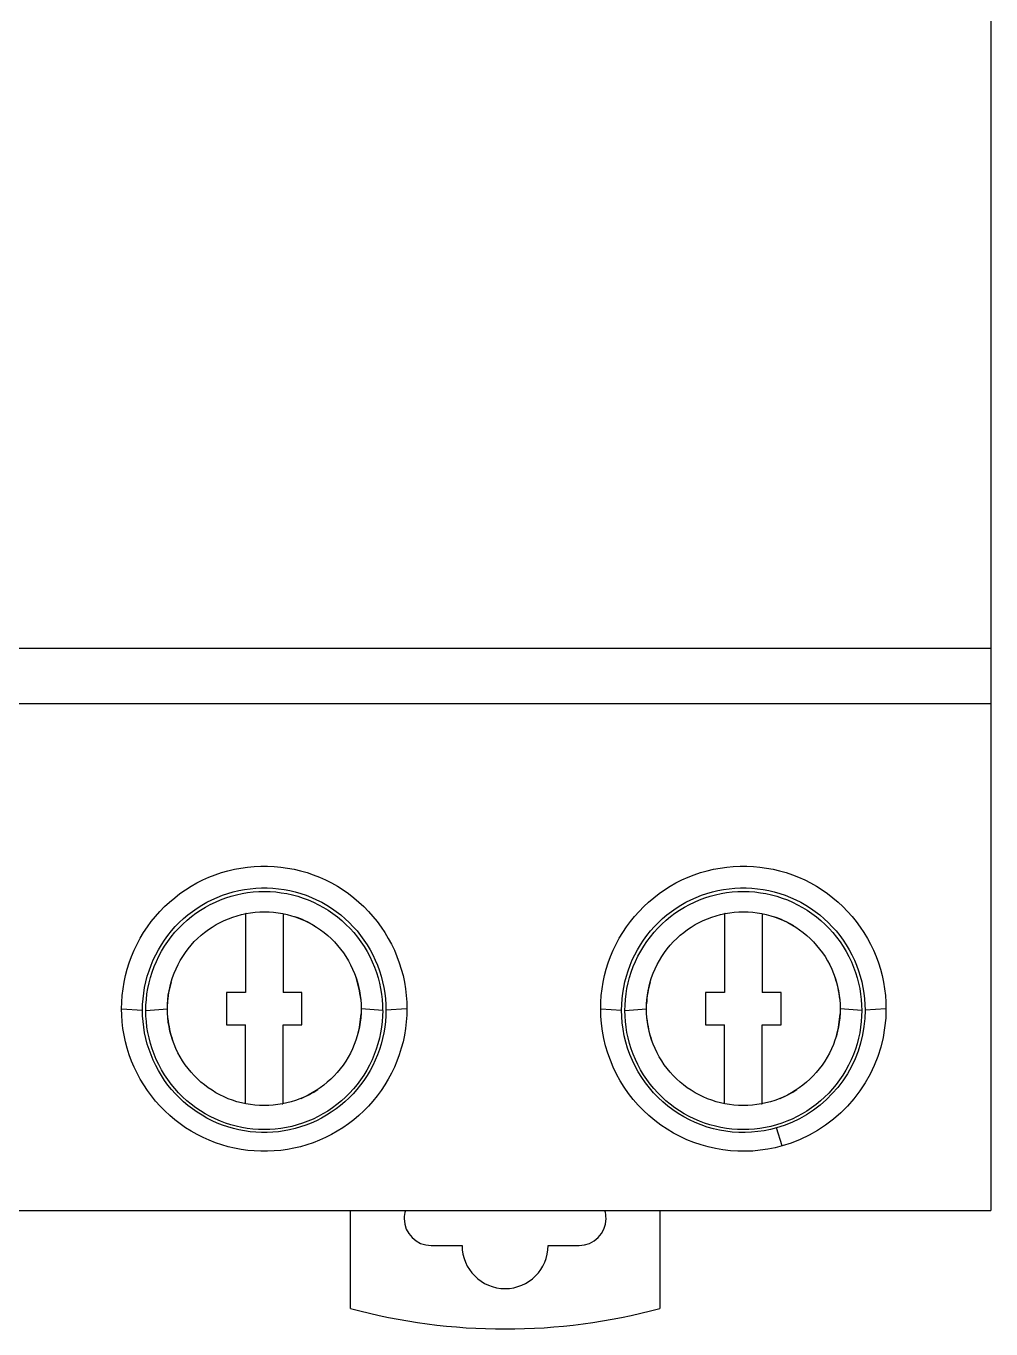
# Model space of a CAD drawing. Header units: millimetres. Extents: x 3609 to 5941, y 2453 to 3731.
# Drawn here: x 5328.85 to 5363.19, y 3342.35 to 3388.72 of the extents above; entities that cross this region are included whole.
import ezdxf

# ---------------------------------------------------------------- set-up
doc = ezdxf.new("R2010")
doc.units = ezdxf.units.MM

msp = doc.modelspace()

# ---------------------------------------------------------------- linework, layer by layer
for p, q in [((5363.187, 3388.893), (5363.187, 3366.579)), ((5294.519, 3366.579), (5363.187, 3366.579)), ((5363.187, 3366.579), (5363.187, 3364.605)), ((5294.519, 3364.605), (5363.187, 3364.605)), ((5363.187, 3364.605), (5363.187, 3346.562)), ((5335.362, 3358.425), (5335.584, 3358.512)), ((5335.584, 3358.512), (5335.809, 3358.588)), ((5335.809, 3358.588), (5336.037, 3358.654)), ((5336.037, 3358.654), (5336.268, 3358.709)), ((5336.268, 3358.709), (5336.501, 3358.753)), ((5336.501, 3358.753), (5336.737, 3358.786)), ((5336.737, 3358.786), (5336.973, 3358.809)), ((5336.973, 3358.809), (5337.21, 3358.82)), ((5337.21, 3358.82), (5337.448, 3358.82)), ((5337.448, 3358.82), (5337.685, 3358.809)), ((5337.685, 3358.809), (5337.922, 3358.786)), ((5337.922, 3358.786), (5338.157, 3358.753)), ((5338.157, 3358.753), (5338.39, 3358.709)), ((5338.39, 3358.709), (5338.621, 3358.654)), ((5338.621, 3358.654), (5338.85, 3358.588)), ((5338.85, 3358.588), (5339.074, 3358.511)), ((5339.074, 3358.511), (5339.296, 3358.424)), ((5352.41, 3358.425), (5352.631, 3358.512)), ((5352.631, 3358.512), (5352.856, 3358.588)), ((5352.856, 3358.588), (5353.084, 3358.654)), ((5353.084, 3358.654), (5353.315, 3358.709)), ((5353.315, 3358.709), (5353.549, 3358.753)), ((5353.549, 3358.753), (5353.784, 3358.786)), ((5353.784, 3358.786), (5354.02, 3358.809)), ((5354.02, 3358.809), (5354.258, 3358.82)), ((5354.258, 3358.82), (5354.495, 3358.82)), ((5354.495, 3358.82), (5354.732, 3358.809)), ((5354.732, 3358.809), (5354.969, 3358.786)), ((5354.969, 3358.786), (5355.204, 3358.753)), ((5355.204, 3358.753), (5355.437, 3358.709)), ((5355.437, 3358.709), (5355.668, 3358.654)), ((5355.668, 3358.654), (5355.897, 3358.588)), ((5355.897, 3358.588), (5356.122, 3358.511)), ((5356.122, 3358.511), (5356.343, 3358.424)), ((5334.525, 3357.976), (5334.726, 3358.103)), ((5334.726, 3358.103), (5334.933, 3358.22)), ((5334.933, 3358.22), (5335.145, 3358.328)), ((5335.145, 3358.328), (5335.362, 3358.425)), ((5339.296, 3358.424), (5339.513, 3358.327)), ((5339.513, 3358.327), (5339.725, 3358.22)), ((5339.725, 3358.22), (5339.932, 3358.103)), ((5339.932, 3358.103), (5340.133, 3357.976)), ((5351.572, 3357.976), (5351.774, 3358.103)), ((5351.774, 3358.103), (5351.98, 3358.22)), ((5351.98, 3358.22), (5352.193, 3358.328)), ((5352.193, 3358.328), (5352.41, 3358.425)), ((5356.343, 3358.424), (5356.56, 3358.327)), ((5356.56, 3358.327), (5356.772, 3358.22)), ((5356.772, 3358.22), (5356.979, 3358.103)), ((5356.979, 3358.103), (5357.18, 3357.976)), ((5333.96, 3357.542), (5334.141, 3357.695)), ((5334.141, 3357.695), (5334.33, 3357.84)), ((5334.33, 3357.84), (5334.525, 3357.976)), ((5335.285, 3357.532), (5335.466, 3357.624)), ((5335.466, 3357.624), (5335.651, 3357.707)), ((5335.589, 3357.541), (5335.772, 3357.62)), ((5335.651, 3357.707), (5335.84, 3357.782)), ((5335.772, 3357.62), (5335.959, 3357.689)), ((5335.84, 3357.782), (5336.032, 3357.847)), ((5335.959, 3357.689), (5336.149, 3357.75)), ((5336.032, 3357.847), (5336.226, 3357.904)), ((5336.149, 3357.75), (5336.343, 3357.802)), ((5336.226, 3357.904), (5336.424, 3357.951)), ((5336.343, 3357.802), (5336.538, 3357.844)), ((5336.424, 3357.951), (5336.623, 3357.989)), ((5336.538, 3357.844), (5336.736, 3357.877)), ((5336.623, 3357.989), (5336.823, 3358.017)), ((5336.736, 3357.877), (5336.935, 3357.901)), ((5336.823, 3358.017), (5337.025, 3358.036)), ((5336.935, 3357.901), (5337.135, 3357.915)), ((5337.025, 3358.036), (5337.228, 3358.046)), ((5337.135, 3357.915), (5337.336, 3357.919)), ((5337.228, 3358.046), (5337.43, 3358.046)), ((5337.336, 3357.919), (5337.536, 3357.914)), ((5337.43, 3358.046), (5337.633, 3358.036)), ((5337.536, 3357.914), (5337.736, 3357.9)), ((5337.633, 3358.036), (5337.835, 3358.017)), ((5337.736, 3357.9), (5337.935, 3357.875)), ((5337.835, 3358.017), (5338.035, 3357.989)), ((5337.935, 3357.875), (5338.132, 3357.842)), ((5338.035, 3357.989), (5338.234, 3357.951)), ((5338.132, 3357.842), (5338.328, 3357.799)), ((5338.234, 3357.951), (5338.432, 3357.904)), ((5338.328, 3357.799), (5338.52, 3357.746)), ((5338.432, 3357.904), (5338.626, 3357.847)), ((5338.52, 3357.746), (5338.71, 3357.685)), ((5338.626, 3357.847), (5338.818, 3357.782)), ((5338.71, 3357.685), (5338.897, 3357.615)), ((5338.818, 3357.782), (5339.007, 3357.707)), ((5338.897, 3357.615), (5339.08, 3357.536)), ((5339.007, 3357.707), (5339.192, 3357.624)), ((5339.192, 3357.624), (5339.373, 3357.532)), ((5340.133, 3357.976), (5340.328, 3357.84)), ((5340.328, 3357.84), (5340.517, 3357.695)), ((5340.517, 3357.695), (5340.698, 3357.541)), ((5351.007, 3357.542), (5351.188, 3357.695)), ((5351.188, 3357.695), (5351.377, 3357.84)), ((5351.377, 3357.84), (5351.572, 3357.976)), ((5352.332, 3357.532), (5352.513, 3357.624)), ((5352.513, 3357.624), (5352.698, 3357.707)), ((5352.636, 3357.541), (5352.819, 3357.62)), ((5352.698, 3357.707), (5352.887, 3357.782)), ((5352.819, 3357.62), (5353.006, 3357.689)), ((5352.887, 3357.782), (5353.079, 3357.847)), ((5353.006, 3357.689), (5353.197, 3357.75)), ((5353.079, 3357.847), (5353.274, 3357.904)), ((5353.197, 3357.75), (5353.39, 3357.802)), ((5353.274, 3357.904), (5353.471, 3357.951)), ((5353.39, 3357.802), (5353.585, 3357.844)), ((5353.471, 3357.951), (5353.67, 3357.989)), ((5353.585, 3357.844), (5353.783, 3357.877)), ((5353.67, 3357.989), (5353.871, 3358.017)), ((5353.783, 3357.877), (5353.982, 3357.901)), ((5353.871, 3358.017), (5354.072, 3358.036)), ((5353.982, 3357.901), (5354.182, 3357.915)), ((5354.072, 3358.036), (5354.275, 3358.046)), ((5354.182, 3357.915), (5354.383, 3357.919)), ((5354.275, 3358.046), (5354.478, 3358.046)), ((5354.383, 3357.919), (5354.584, 3357.914)), ((5354.478, 3358.046), (5354.68, 3358.036)), ((5354.584, 3357.914), (5354.784, 3357.9)), ((5354.68, 3358.036), (5354.882, 3358.017)), ((5354.784, 3357.9), (5354.982, 3357.875)), ((5354.882, 3358.017), (5355.082, 3357.989)), ((5354.982, 3357.875), (5355.18, 3357.842)), ((5355.082, 3357.989), (5355.282, 3357.951)), ((5355.18, 3357.842), (5355.375, 3357.799)), ((5355.282, 3357.951), (5355.479, 3357.904)), ((5355.375, 3357.799), (5355.568, 3357.746)), ((5355.479, 3357.904), (5355.674, 3357.847)), ((5355.568, 3357.746), (5355.757, 3357.685)), ((5355.674, 3357.847), (5355.865, 3357.782)), ((5355.757, 3357.685), (5355.944, 3357.615)), ((5355.865, 3357.782), (5356.054, 3357.707)), ((5355.944, 3357.615), (5356.127, 3357.536)), ((5356.054, 3357.707), (5356.239, 3357.624)), ((5356.239, 3357.624), (5356.42, 3357.532)), ((5357.18, 3357.976), (5357.375, 3357.84)), ((5357.375, 3357.84), (5357.564, 3357.695)), ((5357.564, 3357.695), (5357.746, 3357.541)), ((5333.46, 3357.031), (5333.619, 3357.209)), ((5333.619, 3357.209), (5333.785, 3357.379)), ((5333.785, 3357.379), (5333.96, 3357.542)), ((5334.609, 3357.082), (5334.77, 3357.207)), ((5334.736, 3357.022), (5334.897, 3357.142)), ((5334.77, 3357.207), (5334.936, 3357.323)), ((5334.897, 3357.142), (5335.063, 3357.255)), ((5334.936, 3357.323), (5335.108, 3357.432)), ((5335.063, 3357.255), (5335.234, 3357.358)), ((5335.108, 3357.432), (5335.285, 3357.532)), ((5335.234, 3357.358), (5335.409, 3357.454)), ((5335.409, 3357.454), (5335.589, 3357.541)), ((5336.522, 3357.097), (5336.682, 3357.132)), ((5336.658, 3357.127), (5336.658, 3354.32)), ((5336.682, 3357.132), (5336.844, 3357.159)), ((5336.844, 3357.159), (5337.007, 3357.178)), ((5337.007, 3357.178), (5337.17, 3357.189)), ((5337.17, 3357.189), (5337.335, 3357.193)), ((5337.335, 3357.193), (5337.499, 3357.189)), ((5337.499, 3357.189), (5337.662, 3357.177)), ((5337.662, 3357.177), (5337.825, 3357.157)), ((5337.825, 3357.157), (5337.986, 3357.13)), ((5337.986, 3357.13), (5338.146, 3357.095)), ((5337.999, 3357.127), (5337.999, 3354.32)), ((5339.08, 3357.536), (5339.259, 3357.448)), ((5339.259, 3357.448), (5339.435, 3357.352)), ((5339.373, 3357.532), (5339.55, 3357.431)), ((5339.435, 3357.352), (5339.605, 3357.248)), ((5339.55, 3357.431), (5339.721, 3357.323)), ((5339.605, 3357.248), (5339.771, 3357.135)), ((5339.721, 3357.323), (5339.888, 3357.206)), ((5339.771, 3357.135), (5339.932, 3357.013)), ((5339.888, 3357.206), (5340.049, 3357.082)), ((5340.698, 3357.541), (5340.873, 3357.379)), ((5340.873, 3357.379), (5341.039, 3357.209)), ((5341.039, 3357.209), (5341.198, 3357.031)), ((5350.507, 3357.031), (5350.666, 3357.209)), ((5350.666, 3357.209), (5350.832, 3357.379)), ((5350.832, 3357.379), (5351.007, 3357.542)), ((5351.656, 3357.082), (5351.817, 3357.207)), ((5351.783, 3357.022), (5351.944, 3357.142)), ((5351.817, 3357.207), (5351.984, 3357.323)), ((5351.944, 3357.142), (5352.11, 3357.255)), ((5351.984, 3357.323), (5352.155, 3357.432)), ((5352.11, 3357.255), (5352.281, 3357.358)), ((5352.155, 3357.432), (5352.332, 3357.532)), ((5352.281, 3357.358), (5352.456, 3357.454)), ((5352.456, 3357.454), (5352.636, 3357.541)), ((5353.569, 3357.097), (5353.729, 3357.132)), ((5353.706, 3357.127), (5353.706, 3354.32)), ((5353.729, 3357.132), (5353.891, 3357.159)), ((5353.891, 3357.159), (5354.054, 3357.178)), ((5354.054, 3357.178), (5354.218, 3357.189)), ((5354.218, 3357.189), (5354.382, 3357.193)), ((5354.382, 3357.193), (5354.546, 3357.189)), ((5354.546, 3357.189), (5354.71, 3357.177)), ((5354.71, 3357.177), (5354.872, 3357.157)), ((5354.872, 3357.157), (5355.034, 3357.13)), ((5355.034, 3357.13), (5355.193, 3357.095)), ((5355.046, 3357.127), (5355.046, 3354.32)), ((5356.127, 3357.536), (5356.307, 3357.448)), ((5356.307, 3357.448), (5356.482, 3357.352)), ((5356.42, 3357.532), (5356.597, 3357.431)), ((5356.482, 3357.352), (5356.653, 3357.248)), ((5356.597, 3357.431), (5356.769, 3357.323)), ((5356.653, 3357.248), (5356.819, 3357.135)), ((5356.769, 3357.323), (5356.935, 3357.206)), ((5356.819, 3357.135), (5356.98, 3357.013)), ((5356.935, 3357.206), (5357.096, 3357.082)), ((5357.746, 3357.541), (5357.92, 3357.379)), ((5357.92, 3357.379), (5358.086, 3357.209)), ((5358.086, 3357.209), (5358.245, 3357.031)), ((5333.169, 3356.654), (5333.31, 3356.846)), ((5333.31, 3356.846), (5333.46, 3357.031)), ((5334.028, 3356.513), (5334.163, 3356.666)), ((5334.163, 3356.666), (5334.305, 3356.812)), ((5334.288, 3356.615), (5334.431, 3356.758)), ((5334.305, 3356.812), (5334.454, 3356.951)), ((5334.431, 3356.758), (5334.581, 3356.894)), ((5334.454, 3356.951), (5334.609, 3357.082)), ((5334.581, 3356.894), (5334.736, 3357.022)), ((5335.475, 3356.652), (5335.615, 3356.737)), ((5335.615, 3356.737), (5335.758, 3356.814)), ((5335.758, 3356.814), (5335.905, 3356.885)), ((5335.905, 3356.885), (5336.055, 3356.949)), ((5336.055, 3356.949), (5336.208, 3357.006)), ((5336.208, 3357.006), (5336.364, 3357.055)), ((5336.364, 3357.055), (5336.522, 3357.097)), ((5338.146, 3357.095), (5338.304, 3357.052)), ((5338.304, 3357.052), (5338.459, 3357.002)), ((5338.459, 3357.002), (5338.612, 3356.945)), ((5338.612, 3356.945), (5338.762, 3356.881)), ((5338.762, 3356.881), (5338.908, 3356.81)), ((5338.908, 3356.81), (5339.052, 3356.732)), ((5339.052, 3356.732), (5339.191, 3356.646)), ((5339.932, 3357.013), (5340.088, 3356.884)), ((5340.049, 3357.082), (5340.204, 3356.95)), ((5340.088, 3356.884), (5340.237, 3356.748)), ((5340.204, 3356.95), (5340.353, 3356.811)), ((5340.237, 3356.748), (5340.381, 3356.603)), ((5340.353, 3356.811), (5340.495, 3356.665)), ((5340.495, 3356.665), (5340.63, 3356.513)), ((5341.198, 3357.031), (5341.348, 3356.846)), ((5341.348, 3356.846), (5341.489, 3356.653)), ((5350.216, 3356.654), (5350.357, 3356.846)), ((5350.357, 3356.846), (5350.507, 3357.031)), ((5351.075, 3356.513), (5351.21, 3356.666)), ((5351.21, 3356.666), (5351.352, 3356.812)), ((5351.335, 3356.615), (5351.478, 3356.758)), ((5351.352, 3356.812), (5351.501, 3356.951)), ((5351.478, 3356.758), (5351.628, 3356.894)), ((5351.501, 3356.951), (5351.656, 3357.082)), ((5351.628, 3356.894), (5351.783, 3357.022)), ((5352.522, 3356.652), (5352.662, 3356.737)), ((5352.662, 3356.737), (5352.805, 3356.814)), ((5352.805, 3356.814), (5352.952, 3356.885)), ((5352.952, 3356.885), (5353.102, 3356.949)), ((5353.102, 3356.949), (5353.255, 3357.006)), ((5353.255, 3357.006), (5353.411, 3357.055)), ((5353.411, 3357.055), (5353.569, 3357.097)), ((5355.193, 3357.095), (5355.351, 3357.052)), ((5355.351, 3357.052), (5355.506, 3357.002)), ((5355.506, 3357.002), (5355.659, 3356.945)), ((5355.659, 3356.945), (5355.809, 3356.881)), ((5355.809, 3356.881), (5355.956, 3356.81)), ((5355.956, 3356.81), (5356.099, 3356.732)), ((5356.099, 3356.732), (5356.239, 3356.646)), ((5356.98, 3357.013), (5357.135, 3356.884)), ((5357.096, 3357.082), (5357.251, 3356.95)), ((5357.135, 3356.884), (5357.285, 3356.748)), ((5357.251, 3356.95), (5357.4, 3356.811)), ((5357.285, 3356.748), (5357.428, 3356.603)), ((5357.4, 3356.811), (5357.542, 3356.665)), ((5357.542, 3356.665), (5357.677, 3356.513)), ((5358.245, 3357.031), (5358.395, 3356.846)), ((5358.395, 3356.846), (5358.536, 3356.653)), ((5332.802, 3356.041), (5332.914, 3356.251)), ((5332.914, 3356.251), (5333.037, 3356.455)), ((5333.037, 3356.455), (5333.169, 3356.654)), ((5333.779, 3356.19), (5333.9, 3356.355)), ((5333.898, 3356.142), (5334.021, 3356.306)), ((5333.9, 3356.355), (5334.028, 3356.513)), ((5334.021, 3356.306), (5334.151, 3356.464)), ((5334.151, 3356.464), (5334.288, 3356.615)), ((5334.84, 3356.132), (5334.958, 3356.248)), ((5334.958, 3356.248), (5335.08, 3356.359)), ((5335.08, 3356.359), (5335.207, 3356.463)), ((5335.207, 3356.463), (5335.339, 3356.561)), ((5335.339, 3356.561), (5335.475, 3356.652)), ((5339.191, 3356.646), (5339.327, 3356.555)), ((5339.327, 3356.555), (5339.459, 3356.456)), ((5339.459, 3356.456), (5339.586, 3356.351)), ((5339.586, 3356.351), (5339.709, 3356.24)), ((5339.709, 3356.24), (5339.826, 3356.123)), ((5340.381, 3356.603), (5340.517, 3356.452)), ((5340.517, 3356.452), (5340.647, 3356.293)), ((5340.63, 3356.513), (5340.758, 3356.354)), ((5340.647, 3356.293), (5340.769, 3356.129)), ((5340.758, 3356.354), (5340.878, 3356.19)), ((5341.489, 3356.653), (5341.621, 3356.455)), ((5341.621, 3356.455), (5341.743, 3356.25)), ((5341.743, 3356.25), (5341.856, 3356.04)), ((5349.849, 3356.041), (5349.962, 3356.251)), ((5349.962, 3356.251), (5350.084, 3356.455)), ((5350.084, 3356.455), (5350.216, 3356.654)), ((5350.827, 3356.19), (5350.947, 3356.355)), ((5350.946, 3356.142), (5351.068, 3356.306)), ((5350.947, 3356.355), (5351.075, 3356.513)), ((5351.068, 3356.306), (5351.198, 3356.464)), ((5351.198, 3356.464), (5351.335, 3356.615)), ((5351.888, 3356.132), (5352.005, 3356.248)), ((5352.005, 3356.248), (5352.127, 3356.359)), ((5352.127, 3356.359), (5352.255, 3356.463)), ((5352.255, 3356.463), (5352.386, 3356.561)), ((5352.386, 3356.561), (5352.522, 3356.652)), ((5356.239, 3356.646), (5356.374, 3356.555)), ((5356.374, 3356.555), (5356.506, 3356.456)), ((5356.506, 3356.456), (5356.633, 3356.351)), ((5356.633, 3356.351), (5356.756, 3356.24)), ((5356.756, 3356.24), (5356.873, 3356.123)), ((5357.428, 3356.603), (5357.565, 3356.452)), ((5357.565, 3356.452), (5357.694, 3356.293)), ((5357.677, 3356.513), (5357.805, 3356.354)), ((5357.694, 3356.293), (5357.816, 3356.129)), ((5357.805, 3356.354), (5357.926, 3356.19)), ((5358.536, 3356.653), (5358.668, 3356.455)), ((5358.668, 3356.455), (5358.791, 3356.25)), ((5358.791, 3356.25), (5358.903, 3356.04)), ((5332.606, 3355.606), (5332.699, 3355.826)), ((5332.699, 3355.826), (5332.802, 3356.041)), ((5333.466, 3355.664), (5333.562, 3355.845)), ((5333.562, 3355.845), (5333.667, 3356.02)), ((5333.58, 3355.616), (5333.678, 3355.797)), ((5333.667, 3356.02), (5333.779, 3356.19)), ((5333.678, 3355.797), (5333.784, 3355.972)), ((5333.784, 3355.972), (5333.898, 3356.142)), ((5334.428, 3355.609), (5334.522, 3355.748)), ((5334.522, 3355.748), (5334.622, 3355.881)), ((5334.622, 3355.881), (5334.729, 3356.009)), ((5334.729, 3356.009), (5334.84, 3356.132)), ((5339.826, 3356.123), (5339.938, 3355.999)), ((5339.938, 3355.999), (5340.044, 3355.87)), ((5340.044, 3355.87), (5340.143, 3355.736)), ((5340.143, 3355.736), (5340.237, 3355.598)), ((5340.769, 3356.129), (5340.883, 3355.958)), ((5340.878, 3356.19), (5340.991, 3356.019)), ((5340.883, 3355.958), (5340.988, 3355.782)), ((5340.988, 3355.782), (5341.085, 3355.601)), ((5340.991, 3356.019), (5341.096, 3355.844)), ((5341.096, 3355.844), (5341.192, 3355.664)), ((5341.856, 3356.04), (5341.959, 3355.825)), ((5341.959, 3355.825), (5342.052, 3355.605)), ((5349.653, 3355.606), (5349.746, 3355.826)), ((5349.746, 3355.826), (5349.849, 3356.041)), ((5350.513, 3355.664), (5350.609, 3355.845)), ((5350.609, 3355.845), (5350.714, 3356.02)), ((5350.627, 3355.616), (5350.725, 3355.797)), ((5350.714, 3356.02), (5350.827, 3356.19)), ((5350.725, 3355.797), (5350.831, 3355.972)), ((5350.831, 3355.972), (5350.946, 3356.142)), ((5351.476, 3355.609), (5351.569, 3355.748)), ((5351.569, 3355.748), (5351.67, 3355.881)), ((5351.67, 3355.881), (5351.776, 3356.009)), ((5351.776, 3356.009), (5351.888, 3356.132)), ((5356.873, 3356.123), (5356.985, 3355.999)), ((5356.985, 3355.999), (5357.091, 3355.87)), ((5357.091, 3355.87), (5357.191, 3355.736)), ((5357.191, 3355.736), (5357.284, 3355.598)), ((5357.816, 3356.129), (5357.93, 3355.958)), ((5357.926, 3356.19), (5358.038, 3356.019)), ((5357.93, 3355.958), (5358.035, 3355.782)), ((5358.035, 3355.782), (5358.132, 3355.601)), ((5358.038, 3356.019), (5358.143, 3355.844)), ((5358.143, 3355.844), (5358.239, 3355.664)), ((5358.903, 3356.04), (5359.006, 3355.825)), ((5359.006, 3355.825), (5359.099, 3355.605)), ((5332.452, 3355.154), (5332.524, 3355.381)), ((5332.524, 3355.381), (5332.606, 3355.606)), ((5333.229, 3355.099), (5333.299, 3355.291)), ((5333.299, 3355.291), (5333.378, 3355.48)), ((5333.378, 3355.48), (5333.466, 3355.664)), ((5333.412, 3355.243), (5333.491, 3355.431)), ((5333.491, 3355.431), (5333.58, 3355.616)), ((5334.189, 3355.169), (5334.262, 3355.32)), ((5334.262, 3355.32), (5334.341, 3355.467)), ((5334.341, 3355.467), (5334.428, 3355.609)), ((5340.237, 3355.598), (5340.323, 3355.454)), ((5340.323, 3355.454), (5340.402, 3355.307)), ((5340.402, 3355.307), (5340.474, 3355.157)), ((5341.085, 3355.601), (5341.173, 3355.416)), ((5341.173, 3355.416), (5341.251, 3355.228)), ((5341.192, 3355.664), (5341.28, 3355.479)), ((5341.28, 3355.479), (5341.359, 3355.291)), ((5341.359, 3355.291), (5341.429, 3355.099)), ((5342.052, 3355.605), (5342.134, 3355.381)), ((5342.134, 3355.381), (5342.205, 3355.153)), ((5349.499, 3355.154), (5349.571, 3355.381)), ((5349.571, 3355.381), (5349.653, 3355.606)), ((5350.276, 3355.099), (5350.346, 3355.291)), ((5350.346, 3355.291), (5350.425, 3355.48)), ((5350.425, 3355.48), (5350.513, 3355.664)), ((5350.459, 3355.243), (5350.538, 3355.431)), ((5350.538, 3355.431), (5350.627, 3355.616)), ((5351.236, 3355.169), (5351.309, 3355.32)), ((5351.309, 3355.32), (5351.389, 3355.467)), ((5351.389, 3355.467), (5351.476, 3355.609)), ((5357.284, 3355.598), (5357.37, 3355.454)), ((5357.37, 3355.454), (5357.449, 3355.307)), ((5357.449, 3355.307), (5357.521, 3355.157)), ((5358.132, 3355.601), (5358.22, 3355.416)), ((5358.22, 3355.416), (5358.299, 3355.228)), ((5358.239, 3355.664), (5358.327, 3355.479)), ((5358.327, 3355.479), (5358.406, 3355.291)), ((5358.406, 3355.291), (5358.476, 3355.099)), ((5359.099, 3355.605), (5359.181, 3355.381)), ((5359.181, 3355.381), (5359.253, 3355.153)), ((5332.342, 3354.689), (5332.391, 3354.923)), ((5332.391, 3354.923), (5332.452, 3355.154)), ((5333.115, 3354.706), (5333.167, 3354.904)), ((5333.167, 3354.904), (5333.229, 3355.099)), ((5333.229, 3354.663), (5333.281, 3354.858)), ((5333.281, 3354.858), (5333.341, 3355.051)), ((5333.341, 3355.051), (5333.412, 3355.243)), ((5334.017, 3354.703), (5334.066, 3354.86)), ((5334.066, 3354.86), (5334.124, 3355.016)), ((5334.124, 3355.016), (5334.189, 3355.169)), ((5340.474, 3355.157), (5340.538, 3355.004)), ((5340.538, 3355.004), (5340.595, 3354.85)), ((5340.595, 3354.85), (5340.644, 3354.694)), ((5341.251, 3355.228), (5341.321, 3355.038)), ((5341.321, 3355.038), (5341.38, 3354.847)), ((5341.38, 3354.847), (5341.43, 3354.654)), ((5341.429, 3355.099), (5341.49, 3354.903)), ((5341.49, 3354.903), (5341.542, 3354.705)), ((5342.205, 3355.153), (5342.266, 3354.922)), ((5342.266, 3354.922), (5342.316, 3354.689)), ((5349.389, 3354.689), (5349.439, 3354.923)), ((5349.439, 3354.923), (5349.499, 3355.154)), ((5350.163, 3354.706), (5350.215, 3354.904)), ((5350.215, 3354.904), (5350.276, 3355.099)), ((5350.277, 3354.663), (5350.328, 3354.858)), ((5350.328, 3354.858), (5350.389, 3355.051)), ((5350.389, 3355.051), (5350.459, 3355.243)), ((5351.064, 3354.703), (5351.114, 3354.86)), ((5351.114, 3354.86), (5351.171, 3355.016)), ((5351.171, 3355.016), (5351.236, 3355.169)), ((5357.521, 3355.157), (5357.585, 3355.004)), ((5357.585, 3355.004), (5357.642, 3354.85)), ((5357.642, 3354.85), (5357.691, 3354.694)), ((5358.299, 3355.228), (5358.368, 3355.038)), ((5358.368, 3355.038), (5358.427, 3354.847)), ((5358.427, 3354.847), (5358.477, 3354.654)), ((5358.476, 3355.099), (5358.537, 3354.903)), ((5358.537, 3354.903), (5358.589, 3354.705)), ((5359.253, 3355.153), (5359.313, 3354.922)), ((5359.313, 3354.922), (5359.363, 3354.689)), ((5332.275, 3354.218), (5332.303, 3354.454)), ((5332.303, 3354.454), (5332.342, 3354.689)), ((5333.04, 3354.304), (5333.073, 3354.506)), ((5333.073, 3354.506), (5333.115, 3354.706)), ((5333.156, 3354.27), (5333.188, 3354.466)), ((5333.188, 3354.466), (5333.229, 3354.663)), ((5333.914, 3354.225), (5333.941, 3354.384)), ((5333.941, 3354.384), (5333.975, 3354.544)), ((5333.975, 3354.544), (5334.017, 3354.703)), ((5340.644, 3354.694), (5340.685, 3354.537)), ((5340.685, 3354.537), (5340.718, 3354.379)), ((5340.718, 3354.379), (5340.744, 3354.221)), ((5341.43, 3354.654), (5341.471, 3354.46)), ((5341.471, 3354.46), (5341.502, 3354.265)), ((5341.542, 3354.705), (5341.585, 3354.505)), ((5341.585, 3354.505), (5341.618, 3354.304)), ((5342.316, 3354.689), (5342.355, 3354.454)), ((5342.355, 3354.454), (5342.383, 3354.218)), ((5349.322, 3354.218), (5349.35, 3354.454)), ((5349.35, 3354.454), (5349.389, 3354.689)), ((5350.087, 3354.304), (5350.12, 3354.506)), ((5350.12, 3354.506), (5350.163, 3354.706)), ((5350.203, 3354.27), (5350.235, 3354.466)), ((5350.235, 3354.466), (5350.277, 3354.663)), ((5350.962, 3354.225), (5350.988, 3354.384)), ((5350.988, 3354.384), (5351.022, 3354.544)), ((5351.022, 3354.544), (5351.064, 3354.703)), ((5357.691, 3354.694), (5357.732, 3354.537)), ((5357.732, 3354.537), (5357.765, 3354.379)), ((5357.765, 3354.379), (5357.791, 3354.221)), ((5358.477, 3354.654), (5358.518, 3354.46)), ((5358.518, 3354.46), (5358.55, 3354.265)), ((5358.589, 3354.705), (5358.632, 3354.505)), ((5358.632, 3354.505), (5358.665, 3354.304)), ((5359.363, 3354.689), (5359.402, 3354.454)), ((5359.402, 3354.454), (5359.43, 3354.218)), ((5332.253, 3353.745), (5332.258, 3353.981)), ((5332.258, 3353.981), (5332.275, 3354.218)), ((5332.997, 3353.696), (5333.002, 3353.899)), ((5333.002, 3353.899), (5333.016, 3354.102)), ((5333.016, 3354.102), (5333.04, 3354.304)), ((5333.115, 3353.68), (5333.119, 3353.876)), ((5333.119, 3353.876), (5333.133, 3354.073)), ((5333.133, 3354.073), (5333.156, 3354.27)), ((5333.881, 3353.745), (5333.885, 3353.905)), ((5333.885, 3353.905), (5333.896, 3354.064)), ((5333.896, 3354.064), (5333.914, 3354.225)), ((5335.988, 3354.32), (5335.988, 3353.171)), ((5336.658, 3354.32), (5335.988, 3354.32)), ((5338.67, 3354.32), (5337.999, 3354.32)), ((5338.67, 3353.171), (5338.67, 3354.32)), ((5340.744, 3354.221), (5340.762, 3354.062)), ((5340.762, 3354.062), (5340.773, 3353.904)), ((5340.773, 3353.904), (5340.776, 3353.745)), ((5341.502, 3354.265), (5341.525, 3354.07)), ((5341.525, 3354.07), (5341.538, 3353.875)), ((5341.538, 3353.875), (5341.542, 3353.68)), ((5341.618, 3354.304), (5341.642, 3354.101)), ((5341.642, 3354.101), (5341.656, 3353.899)), ((5341.656, 3353.899), (5341.66, 3353.696)), ((5342.383, 3354.218), (5342.399, 3353.981)), ((5342.399, 3353.981), (5342.405, 3353.745)), ((5349.3, 3353.745), (5349.305, 3353.981)), ((5349.305, 3353.981), (5349.322, 3354.218)), ((5350.044, 3353.696), (5350.049, 3353.899)), ((5350.049, 3353.899), (5350.063, 3354.102)), ((5350.063, 3354.102), (5350.087, 3354.304)), ((5350.162, 3353.68), (5350.167, 3353.876)), ((5350.167, 3353.876), (5350.18, 3354.073)), ((5350.18, 3354.073), (5350.203, 3354.27)), ((5350.928, 3353.745), (5350.932, 3353.905)), ((5350.932, 3353.905), (5350.943, 3354.064)), ((5350.943, 3354.064), (5350.962, 3354.225)), ((5353.035, 3354.32), (5353.035, 3353.171)), ((5353.706, 3354.32), (5353.035, 3354.32)), ((5355.717, 3354.32), (5355.046, 3354.32)), ((5355.717, 3353.171), (5355.717, 3354.32)), ((5357.791, 3354.221), (5357.809, 3354.062)), ((5357.809, 3354.062), (5357.82, 3353.904)), ((5357.82, 3353.904), (5357.824, 3353.745)), ((5358.55, 3354.265), (5358.572, 3354.07)), ((5358.572, 3354.07), (5358.585, 3353.875)), ((5358.585, 3353.875), (5358.59, 3353.68)), ((5358.665, 3354.304), (5358.689, 3354.101)), ((5358.689, 3354.101), (5358.703, 3353.899)), ((5358.703, 3353.899), (5358.708, 3353.696)), ((5359.43, 3354.218), (5359.446, 3353.981)), ((5359.446, 3353.981), (5359.452, 3353.745)), ((5332.258, 3353.51), (5332.253, 3353.745)), ((5332.253, 3353.745), (5332.997, 3353.696)), ((5332.275, 3353.274), (5332.258, 3353.51)), ((5333.001, 3353.494), (5332.997, 3353.696)), ((5333.016, 3353.291), (5333.001, 3353.494)), ((5333.115, 3353.68), (5333.881, 3353.745)), ((5333.119, 3353.485), (5333.115, 3353.68)), ((5333.133, 3353.289), (5333.119, 3353.485)), ((5333.885, 3353.586), (5333.881, 3353.745)), ((5333.896, 3353.427), (5333.885, 3353.586)), ((5333.914, 3353.268), (5333.896, 3353.427)), ((5340.762, 3353.425), (5340.743, 3353.264)), ((5340.773, 3353.585), (5340.762, 3353.425)), ((5340.776, 3353.745), (5340.773, 3353.585)), ((5341.543, 3353.68), (5340.776, 3353.745)), ((5341.538, 3353.484), (5341.524, 3353.287)), ((5341.543, 3353.68), (5341.538, 3353.484)), ((5341.656, 3353.494), (5341.642, 3353.291)), ((5341.66, 3353.696), (5341.656, 3353.494)), ((5342.405, 3353.745), (5341.66, 3353.696)), ((5342.399, 3353.51), (5342.383, 3353.274)), ((5342.405, 3353.745), (5342.399, 3353.51)), ((5349.307, 3353.48), (5349.3, 3353.745)), ((5349.3, 3353.745), (5350.044, 3353.696)), ((5349.328, 3353.214), (5349.307, 3353.48)), ((5350.05, 3353.468), (5350.044, 3353.696)), ((5350.068, 3353.24), (5350.05, 3353.468)), ((5350.162, 3353.68), (5350.928, 3353.745)), ((5350.167, 3353.485), (5350.162, 3353.68)), ((5350.18, 3353.289), (5350.167, 3353.485)), ((5350.932, 3353.586), (5350.928, 3353.745)), ((5350.943, 3353.427), (5350.932, 3353.586)), ((5350.961, 3353.268), (5350.943, 3353.427)), ((5357.809, 3353.425), (5357.79, 3353.264)), ((5357.82, 3353.585), (5357.809, 3353.425)), ((5357.824, 3353.745), (5357.82, 3353.585)), ((5358.59, 3353.68), (5357.824, 3353.745)), ((5358.585, 3353.484), (5358.572, 3353.287)), ((5358.59, 3353.68), (5358.585, 3353.484)), ((5358.708, 3353.696), (5358.698, 3353.402)), ((5359.452, 3353.745), (5358.708, 3353.696)), ((5359.452, 3353.745), (5359.441, 3353.403)), ((5332.302, 3353.037), (5332.275, 3353.274)), ((5332.341, 3352.802), (5332.302, 3353.037)), ((5333.039, 3353.088), (5333.016, 3353.291)), ((5333.073, 3352.887), (5333.039, 3353.088)), ((5333.155, 3353.094), (5333.133, 3353.289)), ((5333.187, 3352.898), (5333.155, 3353.094)), ((5333.94, 3353.109), (5333.914, 3353.268)), ((5333.974, 3352.951), (5333.94, 3353.109)), ((5334.015, 3352.793), (5333.974, 3352.951)), ((5335.988, 3353.171), (5336.658, 3353.171)), ((5336.658, 3350.363), (5336.658, 3353.171)), ((5337.999, 3350.363), (5337.999, 3353.171)), ((5337.999, 3353.171), (5338.67, 3353.171)), ((5340.716, 3353.104), (5340.682, 3352.944)), ((5340.743, 3353.264), (5340.716, 3353.104)), ((5341.502, 3353.089), (5341.469, 3352.892)), ((5341.524, 3353.287), (5341.502, 3353.089)), ((5341.618, 3353.089), (5341.585, 3352.887)), ((5341.642, 3353.291), (5341.618, 3353.089)), ((5342.355, 3353.038), (5342.316, 3352.802)), ((5342.383, 3353.274), (5342.355, 3353.038)), ((5349.363, 3352.948), (5349.328, 3353.214)), ((5349.412, 3352.683), (5349.363, 3352.948)), ((5350.098, 3353.012), (5350.068, 3353.24)), ((5350.14, 3352.785), (5350.098, 3353.012)), ((5350.203, 3353.094), (5350.18, 3353.289)), ((5350.234, 3352.898), (5350.203, 3353.094)), ((5350.987, 3353.109), (5350.961, 3353.268)), ((5351.021, 3352.951), (5350.987, 3353.109)), ((5351.062, 3352.793), (5351.021, 3352.951)), ((5353.035, 3353.171), (5353.706, 3353.171)), ((5353.706, 3350.363), (5353.706, 3353.171)), ((5355.046, 3350.363), (5355.046, 3353.171)), ((5355.046, 3353.171), (5355.717, 3353.171)), ((5357.764, 3353.104), (5357.729, 3352.944)), ((5357.79, 3353.264), (5357.764, 3353.104)), ((5358.549, 3353.089), (5358.516, 3352.892)), ((5358.572, 3353.287), (5358.549, 3353.089)), ((5358.668, 3353.108), (5358.618, 3352.815)), ((5358.698, 3353.402), (5358.668, 3353.108)), ((5359.405, 3353.06), (5359.347, 3352.719)), ((5359.441, 3353.403), (5359.405, 3353.06)), ((5332.391, 3352.568), (5332.341, 3352.802)), ((5332.452, 3352.337), (5332.391, 3352.568)), ((5333.115, 3352.686), (5333.073, 3352.887)), ((5333.167, 3352.487), (5333.115, 3352.686)), ((5333.229, 3352.291), (5333.167, 3352.487)), ((5333.228, 3352.704), (5333.187, 3352.898)), ((5333.278, 3352.51), (5333.228, 3352.704)), ((5333.338, 3352.318), (5333.278, 3352.51)), ((5334.064, 3352.637), (5334.015, 3352.793)), ((5334.121, 3352.482), (5334.064, 3352.637)), ((5340.59, 3352.627), (5340.532, 3352.471)), ((5340.64, 3352.785), (5340.59, 3352.627)), ((5340.682, 3352.944), (5340.64, 3352.785)), ((5341.376, 3352.5), (5341.315, 3352.306)), ((5341.427, 3352.695), (5341.376, 3352.5)), ((5341.469, 3352.892), (5341.427, 3352.695)), ((5341.49, 3352.487), (5341.429, 3352.291)), ((5341.542, 3352.686), (5341.49, 3352.487)), ((5341.585, 3352.887), (5341.542, 3352.686)), ((5342.266, 3352.569), (5342.205, 3352.337)), ((5342.316, 3352.802), (5342.266, 3352.569)), ((5349.476, 3352.421), (5349.412, 3352.683)), ((5350.194, 3352.56), (5350.14, 3352.785)), ((5350.26, 3352.338), (5350.194, 3352.56)), ((5350.275, 3352.704), (5350.234, 3352.898)), ((5350.326, 3352.51), (5350.275, 3352.704)), ((5350.386, 3352.318), (5350.326, 3352.51)), ((5351.111, 3352.637), (5351.062, 3352.793)), ((5351.168, 3352.482), (5351.111, 3352.637)), ((5357.637, 3352.627), (5357.579, 3352.471)), ((5357.687, 3352.785), (5357.637, 3352.627)), ((5357.729, 3352.944), (5357.687, 3352.785)), ((5358.423, 3352.5), (5358.362, 3352.306)), ((5358.475, 3352.695), (5358.423, 3352.5)), ((5358.548, 3352.525), (5358.459, 3352.24)), ((5358.516, 3352.892), (5358.475, 3352.695)), ((5358.618, 3352.815), (5358.548, 3352.525)), ((5359.347, 3352.719), (5359.265, 3352.381)), ((5332.524, 3352.109), (5332.452, 3352.337)), ((5332.606, 3351.884), (5332.524, 3352.109)), ((5333.299, 3352.098), (5333.229, 3352.291)), ((5333.378, 3351.909), (5333.299, 3352.098)), ((5333.408, 3352.128), (5333.338, 3352.318)), ((5333.487, 3351.939), (5333.408, 3352.128)), ((5334.185, 3352.329), (5334.121, 3352.482)), ((5334.258, 3352.179), (5334.185, 3352.329)), ((5334.337, 3352.031), (5334.258, 3352.179)), ((5334.424, 3351.888), (5334.337, 3352.031)), ((5340.314, 3352.02), (5340.226, 3351.877)), ((5340.394, 3352.167), (5340.314, 3352.02)), ((5340.467, 3352.317), (5340.394, 3352.167)), ((5340.532, 3352.471), (5340.467, 3352.317)), ((5341.244, 3352.114), (5341.164, 3351.925)), ((5341.315, 3352.306), (5341.244, 3352.114)), ((5341.359, 3352.098), (5341.279, 3351.909)), ((5341.429, 3352.291), (5341.359, 3352.098)), ((5342.134, 3352.109), (5342.051, 3351.884)), ((5342.205, 3352.337), (5342.134, 3352.109)), ((5349.553, 3352.163), (5349.476, 3352.421)), ((5349.644, 3351.909), (5349.553, 3352.163)), ((5350.338, 3352.12), (5350.26, 3352.338)), ((5350.427, 3351.906), (5350.338, 3352.12)), ((5350.455, 3352.128), (5350.386, 3352.318)), ((5350.534, 3351.939), (5350.455, 3352.128)), ((5351.233, 3352.329), (5351.168, 3352.482)), ((5351.305, 3352.179), (5351.233, 3352.329)), ((5351.384, 3352.031), (5351.305, 3352.179)), ((5351.471, 3351.888), (5351.384, 3352.031)), ((5357.361, 3352.02), (5357.274, 3351.877)), ((5357.441, 3352.167), (5357.361, 3352.02)), ((5357.514, 3352.317), (5357.441, 3352.167)), ((5357.579, 3352.471), (5357.514, 3352.317)), ((5358.291, 3352.114), (5358.211, 3351.925)), ((5358.362, 3352.306), (5358.291, 3352.114)), ((5358.459, 3352.24), (5358.35, 3351.963)), ((5359.16, 3352.05), (5359.033, 3351.726)), ((5359.265, 3352.381), (5359.16, 3352.05)), ((5332.699, 3351.663), (5332.606, 3351.884)), ((5332.803, 3351.447), (5332.699, 3351.663)), ((5333.467, 3351.723), (5333.378, 3351.909)), ((5333.564, 3351.543), (5333.467, 3351.723)), ((5333.575, 3351.754), (5333.487, 3351.939)), ((5333.672, 3351.573), (5333.575, 3351.754)), ((5333.778, 3351.397), (5333.672, 3351.573)), ((5334.517, 3351.749), (5334.424, 3351.888)), ((5334.617, 3351.615), (5334.517, 3351.749)), ((5334.724, 3351.487), (5334.617, 3351.615)), ((5340.032, 3351.605), (5339.926, 3351.477)), ((5340.132, 3351.739), (5340.032, 3351.605)), ((5340.226, 3351.877), (5340.132, 3351.739)), ((5340.977, 3351.559), (5340.87, 3351.384)), ((5341.075, 3351.74), (5340.977, 3351.559)), ((5341.164, 3351.925), (5341.075, 3351.74)), ((5341.191, 3351.724), (5341.094, 3351.543)), ((5341.279, 3351.909), (5341.191, 3351.724)), ((5341.958, 3351.664), (5341.855, 3351.448)), ((5342.051, 3351.884), (5341.958, 3351.664)), ((5349.748, 3351.66), (5349.644, 3351.909)), ((5349.865, 3351.417), (5349.748, 3351.66)), ((5350.527, 3351.698), (5350.427, 3351.906)), ((5350.638, 3351.495), (5350.527, 3351.698)), ((5350.622, 3351.754), (5350.534, 3351.939)), ((5350.72, 3351.573), (5350.622, 3351.754)), ((5350.826, 3351.397), (5350.72, 3351.573)), ((5351.565, 3351.749), (5351.471, 3351.888)), ((5351.665, 3351.615), (5351.565, 3351.749)), ((5351.771, 3351.487), (5351.665, 3351.615)), ((5357.079, 3351.605), (5356.973, 3351.477)), ((5357.18, 3351.739), (5357.079, 3351.605)), ((5357.274, 3351.877), (5357.18, 3351.739)), ((5358.024, 3351.559), (5357.918, 3351.384)), ((5358.122, 3351.74), (5358.024, 3351.559)), ((5358.223, 3351.693), (5358.077, 3351.433)), ((5358.211, 3351.925), (5358.122, 3351.74)), ((5358.35, 3351.963), (5358.223, 3351.693)), ((5359.033, 3351.726), (5358.884, 3351.412)), ((5332.916, 3351.237), (5332.803, 3351.447)), ((5333.039, 3351.032), (5332.916, 3351.237)), ((5333.669, 3351.366), (5333.564, 3351.543)), ((5333.782, 3351.195), (5333.669, 3351.366)), ((5333.893, 3351.227), (5333.778, 3351.397)), ((5333.903, 3351.03), (5333.782, 3351.195)), ((5334.015, 3351.062), (5333.893, 3351.227)), ((5334.836, 3351.364), (5334.724, 3351.487)), ((5334.953, 3351.246), (5334.836, 3351.364)), ((5335.076, 3351.135), (5334.953, 3351.246)), ((5335.203, 3351.031), (5335.076, 3351.135)), ((5339.573, 3351.128), (5339.446, 3351.024)), ((5339.696, 3351.238), (5339.573, 3351.128)), ((5339.813, 3351.355), (5339.696, 3351.238)), ((5339.926, 3351.477), (5339.813, 3351.355)), ((5340.755, 3351.214), (5340.633, 3351.05)), ((5340.87, 3351.384), (5340.755, 3351.214)), ((5340.876, 3351.196), (5340.755, 3351.031)), ((5340.989, 3351.367), (5340.876, 3351.196)), ((5341.094, 3351.543), (5340.989, 3351.367)), ((5341.742, 3351.237), (5341.619, 3351.032)), ((5341.855, 3351.448), (5341.742, 3351.237)), ((5349.995, 3351.181), (5349.865, 3351.417)), ((5350.138, 3350.952), (5349.995, 3351.181)), ((5350.76, 3351.298), (5350.638, 3351.495)), ((5350.891, 3351.108), (5350.76, 3351.298)), ((5350.94, 3351.227), (5350.826, 3351.397)), ((5351.033, 3350.926), (5350.891, 3351.108)), ((5351.062, 3351.062), (5350.94, 3351.227)), ((5351.883, 3351.364), (5351.771, 3351.487)), ((5352, 3351.246), (5351.883, 3351.364)), ((5352.123, 3351.135), (5352, 3351.246)), ((5352.25, 3351.031), (5352.123, 3351.135)), ((5356.62, 3351.128), (5356.493, 3351.024)), ((5356.743, 3351.238), (5356.62, 3351.128)), ((5356.861, 3351.355), (5356.743, 3351.238)), ((5356.973, 3351.477), (5356.861, 3351.355)), ((5357.803, 3351.214), (5357.68, 3351.05)), ((5357.914, 3351.184), (5357.735, 3350.946)), ((5357.918, 3351.384), (5357.803, 3351.214)), ((5358.077, 3351.433), (5357.914, 3351.184)), ((5358.714, 3351.109), (5358.523, 3350.819)), ((5358.884, 3351.412), (5358.714, 3351.109)), ((5333.172, 3350.833), (5333.039, 3351.032)), ((5333.314, 3350.64), (5333.172, 3350.833)), ((5333.464, 3350.455), (5333.314, 3350.64)), ((5334.032, 3350.871), (5333.903, 3351.03)), ((5334.145, 3350.904), (5334.015, 3351.062)), ((5334.167, 3350.718), (5334.032, 3350.871)), ((5334.282, 3350.752), (5334.145, 3350.904)), ((5334.31, 3350.572), (5334.167, 3350.718)), ((5334.425, 3350.608), (5334.282, 3350.752)), ((5335.335, 3350.932), (5335.203, 3351.031)), ((5335.471, 3350.841), (5335.335, 3350.932)), ((5335.611, 3350.756), (5335.471, 3350.841)), ((5335.754, 3350.678), (5335.611, 3350.756)), ((5335.901, 3350.607), (5335.754, 3350.678)), ((5338.895, 3350.674), (5338.748, 3350.603)), ((5339.038, 3350.751), (5338.895, 3350.674)), ((5339.178, 3350.835), (5339.038, 3350.751)), ((5339.314, 3350.926), (5339.178, 3350.835)), ((5339.446, 3351.024), (5339.314, 3350.926)), ((5340.365, 3350.742), (5340.222, 3350.598)), ((5340.49, 3350.718), (5340.348, 3350.572)), ((5340.503, 3350.892), (5340.365, 3350.742)), ((5340.626, 3350.871), (5340.49, 3350.718)), ((5340.633, 3351.05), (5340.503, 3350.892)), ((5340.755, 3351.031), (5340.626, 3350.871)), ((5341.344, 3350.64), (5341.194, 3350.455)), ((5341.486, 3350.833), (5341.344, 3350.64)), ((5341.619, 3351.032), (5341.486, 3350.833)), ((5350.292, 3350.731), (5350.138, 3350.952)), ((5350.457, 3350.519), (5350.292, 3350.731)), ((5351.184, 3350.752), (5351.033, 3350.926)), ((5351.192, 3350.904), (5351.062, 3351.062)), ((5351.343, 3350.586), (5351.184, 3350.752)), ((5351.329, 3350.752), (5351.192, 3350.904)), ((5351.473, 3350.608), (5351.329, 3350.752)), ((5352.382, 3350.932), (5352.25, 3351.031)), ((5352.518, 3350.841), (5352.382, 3350.932)), ((5352.658, 3350.756), (5352.518, 3350.841)), ((5352.801, 3350.678), (5352.658, 3350.756)), ((5352.948, 3350.607), (5352.801, 3350.678)), ((5355.942, 3350.674), (5355.795, 3350.603)), ((5356.086, 3350.751), (5355.942, 3350.674)), ((5356.225, 3350.835), (5356.086, 3350.751)), ((5356.361, 3350.926), (5356.225, 3350.835)), ((5356.493, 3351.024), (5356.361, 3350.926)), ((5357.413, 3350.742), (5357.269, 3350.598)), ((5357.541, 3350.722), (5357.332, 3350.512)), ((5357.55, 3350.892), (5357.413, 3350.742)), ((5357.735, 3350.946), (5357.541, 3350.722)), ((5357.68, 3351.05), (5357.55, 3350.892)), ((5358.523, 3350.819), (5358.314, 3350.542)), ((5333.623, 3350.277), (5333.464, 3350.455)), ((5333.79, 3350.106), (5333.623, 3350.277)), ((5334.459, 3350.433), (5334.31, 3350.572)), ((5334.575, 3350.472), (5334.425, 3350.608)), ((5334.615, 3350.301), (5334.459, 3350.433)), ((5334.731, 3350.343), (5334.575, 3350.472)), ((5334.776, 3350.177), (5334.615, 3350.301)), ((5334.892, 3350.222), (5334.731, 3350.343)), ((5334.943, 3350.06), (5334.776, 3350.177)), ((5335.058, 3350.11), (5334.892, 3350.222)), ((5336.05, 3350.543), (5335.901, 3350.607)), ((5336.203, 3350.487), (5336.05, 3350.543)), ((5336.358, 3350.437), (5336.203, 3350.487)), ((5336.515, 3350.395), (5336.358, 3350.437)), ((5336.674, 3350.36), (5336.515, 3350.395)), ((5336.835, 3350.333), (5336.674, 3350.36)), ((5336.997, 3350.313), (5336.835, 3350.333)), ((5337.16, 3350.302), (5336.997, 3350.313)), ((5337.323, 3350.297), (5337.16, 3350.302)), ((5337.487, 3350.301), (5337.323, 3350.297)), ((5337.65, 3350.313), (5337.487, 3350.301)), ((5337.812, 3350.332), (5337.65, 3350.313)), ((5337.973, 3350.358), (5337.812, 3350.332)), ((5338.133, 3350.393), (5337.973, 3350.358)), ((5338.29, 3350.434), (5338.133, 3350.393)), ((5338.446, 3350.483), (5338.29, 3350.434)), ((5338.598, 3350.54), (5338.446, 3350.483)), ((5338.748, 3350.603), (5338.598, 3350.54)), ((5339.755, 3350.215), (5339.589, 3350.103)), ((5339.882, 3350.177), (5339.715, 3350.06)), ((5339.916, 3350.335), (5339.755, 3350.215)), ((5340.043, 3350.301), (5339.882, 3350.177)), ((5340.072, 3350.463), (5339.916, 3350.335)), ((5340.198, 3350.433), (5340.043, 3350.301)), ((5340.222, 3350.598), (5340.072, 3350.463)), ((5340.348, 3350.572), (5340.198, 3350.433)), ((5341.035, 3350.277), (5340.868, 3350.107)), ((5341.194, 3350.455), (5341.035, 3350.277)), ((5350.634, 3350.316), (5350.457, 3350.519)), ((5350.821, 3350.122), (5350.634, 3350.316)), ((5351.511, 3350.429), (5351.343, 3350.586)), ((5351.622, 3350.472), (5351.473, 3350.608)), ((5351.687, 3350.281), (5351.511, 3350.429)), ((5351.778, 3350.343), (5351.622, 3350.472)), ((5351.87, 3350.143), (5351.687, 3350.281)), ((5351.939, 3350.222), (5351.778, 3350.343)), ((5352.105, 3350.11), (5351.939, 3350.222)), ((5353.097, 3350.543), (5352.948, 3350.607)), ((5353.25, 3350.487), (5353.097, 3350.543)), ((5353.405, 3350.437), (5353.25, 3350.487)), ((5353.562, 3350.395), (5353.405, 3350.437)), ((5353.721, 3350.36), (5353.562, 3350.395)), ((5353.882, 3350.333), (5353.721, 3350.36)), ((5354.044, 3350.313), (5353.882, 3350.333)), ((5354.207, 3350.302), (5354.044, 3350.313)), ((5354.37, 3350.297), (5354.207, 3350.302)), ((5354.534, 3350.301), (5354.37, 3350.297)), ((5354.697, 3350.313), (5354.534, 3350.301)), ((5354.859, 3350.332), (5354.697, 3350.313)), ((5355.02, 3350.358), (5354.859, 3350.332)), ((5355.18, 3350.393), (5355.02, 3350.358)), ((5355.337, 3350.434), (5355.18, 3350.393)), ((5355.493, 3350.483), (5355.337, 3350.434)), ((5355.646, 3350.54), (5355.493, 3350.483)), ((5355.795, 3350.603), (5355.646, 3350.54)), ((5356.802, 3350.215), (5356.636, 3350.103)), ((5356.964, 3350.335), (5356.802, 3350.215)), ((5357.109, 3350.317), (5356.874, 3350.137)), ((5357.119, 3350.463), (5356.964, 3350.335)), ((5357.332, 3350.512), (5357.109, 3350.317)), ((5357.269, 3350.598), (5357.119, 3350.463)), ((5358.086, 3350.281), (5357.841, 3350.036)), ((5358.314, 3350.542), (5358.086, 3350.281)), ((5333.965, 3349.944), (5333.79, 3350.106)), ((5334.147, 3349.791), (5333.965, 3349.944)), ((5334.336, 3349.646), (5334.147, 3349.791)), ((5335.115, 3349.952), (5334.943, 3350.06)), ((5335.229, 3350.005), (5335.058, 3350.11)), ((5335.291, 3349.852), (5335.115, 3349.952)), ((5335.404, 3349.91), (5335.229, 3350.005)), ((5335.472, 3349.76), (5335.291, 3349.852)), ((5335.583, 3349.822), (5335.404, 3349.91)), ((5335.657, 3349.677), (5335.472, 3349.76)), ((5335.766, 3349.744), (5335.583, 3349.822)), ((5335.952, 3349.674), (5335.766, 3349.744)), ((5338.88, 3349.739), (5338.694, 3349.67)), ((5339.064, 3349.818), (5338.88, 3349.739)), ((5339.185, 3349.76), (5339.001, 3349.677)), ((5339.243, 3349.904), (5339.064, 3349.818)), ((5339.366, 3349.852), (5339.185, 3349.76)), ((5339.418, 3349.999), (5339.243, 3349.904)), ((5339.543, 3349.952), (5339.366, 3349.852)), ((5339.589, 3350.103), (5339.418, 3349.999)), ((5339.715, 3350.06), (5339.543, 3349.952)), ((5340.511, 3349.791), (5340.322, 3349.646)), ((5340.693, 3349.945), (5340.511, 3349.791)), ((5340.868, 3350.107), (5340.693, 3349.945)), ((5351.017, 3349.939), (5350.821, 3350.122)), ((5351.223, 3349.767), (5351.017, 3349.939)), ((5351.438, 3349.606), (5351.223, 3349.767)), ((5352.06, 3350.015), (5351.87, 3350.143)), ((5352.256, 3349.897), (5352.06, 3350.015)), ((5352.276, 3350.005), (5352.105, 3350.11)), ((5352.458, 3349.79), (5352.256, 3349.897)), ((5352.451, 3349.91), (5352.276, 3350.005)), ((5352.63, 3349.822), (5352.451, 3349.91)), ((5352.665, 3349.694), (5352.458, 3349.79)), ((5352.813, 3349.744), (5352.63, 3349.822)), ((5353, 3349.674), (5352.813, 3349.744)), ((5355.928, 3349.739), (5355.741, 3349.67)), ((5356.104, 3349.701), (5355.832, 3349.593)), ((5356.111, 3349.818), (5355.928, 3349.739)), ((5356.37, 3349.829), (5356.104, 3349.701)), ((5356.29, 3349.904), (5356.111, 3349.818)), ((5356.465, 3349.999), (5356.29, 3349.904)), ((5356.627, 3349.974), (5356.37, 3349.829)), ((5356.636, 3350.103), (5356.465, 3349.999)), ((5356.874, 3350.137), (5356.627, 3349.974)), ((5357.58, 3349.809), (5357.305, 3349.6)), ((5357.841, 3350.036), (5357.58, 3349.809)), ((5334.531, 3349.51), (5334.336, 3349.646)), ((5334.733, 3349.383), (5334.531, 3349.51)), ((5334.94, 3349.267), (5334.733, 3349.383)), ((5335.152, 3349.16), (5334.94, 3349.267)), ((5335.846, 3349.603), (5335.657, 3349.677)), ((5336.037, 3349.538), (5335.846, 3349.603)), ((5336.142, 3349.613), (5335.952, 3349.674)), ((5336.231, 3349.482), (5336.037, 3349.538)), ((5336.334, 3349.561), (5336.142, 3349.613)), ((5336.428, 3349.435), (5336.231, 3349.482)), ((5336.529, 3349.519), (5336.334, 3349.561)), ((5336.626, 3349.397), (5336.428, 3349.435)), ((5336.725, 3349.485), (5336.529, 3349.519)), ((5336.826, 3349.369), (5336.626, 3349.397)), ((5336.923, 3349.461), (5336.725, 3349.485)), ((5337.027, 3349.35), (5336.826, 3349.369)), ((5337.122, 3349.447), (5336.923, 3349.461)), ((5337.228, 3349.341), (5337.027, 3349.35)), ((5337.322, 3349.442), (5337.122, 3349.447)), ((5337.43, 3349.341), (5337.228, 3349.341)), ((5337.522, 3349.446), (5337.322, 3349.442)), ((5337.631, 3349.35), (5337.43, 3349.341)), ((5337.721, 3349.46), (5337.522, 3349.446)), ((5337.832, 3349.369), (5337.631, 3349.35)), ((5337.92, 3349.483), (5337.721, 3349.46)), ((5338.032, 3349.397), (5337.832, 3349.369)), ((5338.116, 3349.516), (5337.92, 3349.483)), ((5338.23, 3349.435), (5338.032, 3349.397)), ((5338.311, 3349.558), (5338.116, 3349.516)), ((5338.427, 3349.482), (5338.23, 3349.435)), ((5338.504, 3349.61), (5338.311, 3349.558)), ((5338.621, 3349.538), (5338.427, 3349.482)), ((5338.694, 3349.67), (5338.504, 3349.61)), ((5338.812, 3349.603), (5338.621, 3349.538)), ((5339.001, 3349.677), (5338.812, 3349.603)), ((5339.718, 3349.267), (5339.506, 3349.16)), ((5339.925, 3349.384), (5339.718, 3349.267)), ((5340.127, 3349.51), (5339.925, 3349.384)), ((5340.322, 3349.646), (5340.127, 3349.51)), ((5351.66, 3349.457), (5351.438, 3349.606)), ((5351.89, 3349.32), (5351.66, 3349.457)), ((5352.127, 3349.195), (5351.89, 3349.32)), ((5352.877, 3349.609), (5352.665, 3349.694)), ((5353.093, 3349.535), (5352.877, 3349.609)), ((5353.189, 3349.613), (5353, 3349.674)), ((5353.312, 3349.473), (5353.093, 3349.535)), ((5353.381, 3349.561), (5353.189, 3349.613)), ((5353.534, 3349.423), (5353.312, 3349.473)), ((5353.576, 3349.519), (5353.381, 3349.561)), ((5353.758, 3349.384), (5353.534, 3349.423)), ((5353.772, 3349.485), (5353.576, 3349.519)), ((5353.983, 3349.357), (5353.758, 3349.384)), ((5353.97, 3349.461), (5353.772, 3349.485)), ((5354.169, 3349.447), (5353.97, 3349.461)), ((5354.211, 3349.343), (5353.983, 3349.357)), ((5354.369, 3349.442), (5354.169, 3349.447)), ((5354.438, 3349.34), (5354.211, 3349.343)), ((5354.569, 3349.446), (5354.369, 3349.442)), ((5354.666, 3349.349), (5354.438, 3349.34)), ((5354.768, 3349.46), (5354.569, 3349.446)), ((5354.892, 3349.371), (5354.666, 3349.349)), ((5354.967, 3349.483), (5354.768, 3349.46)), ((5355.116, 3349.403), (5354.892, 3349.371)), ((5355.164, 3349.516), (5354.967, 3349.483)), ((5355.338, 3349.448), (5355.116, 3349.403)), ((5355.359, 3349.558), (5355.164, 3349.516)), ((5355.556, 3349.504), (5355.338, 3349.448)), ((5355.551, 3349.61), (5355.359, 3349.558)), ((5355.741, 3349.67), (5355.551, 3349.61)), ((5355.832, 3349.593), (5355.556, 3349.504)), ((5355.76, 3348.862), (5355.556, 3349.504)), ((5356.714, 3349.24), (5356.403, 3349.092)), ((5357.015, 3349.41), (5356.714, 3349.24)), ((5357.305, 3349.6), (5357.015, 3349.41)), ((5335.368, 3349.063), (5335.152, 3349.16)), ((5335.589, 3348.977), (5335.368, 3349.063)), ((5335.814, 3348.901), (5335.589, 3348.977)), ((5336.041, 3348.835), (5335.814, 3348.901)), ((5336.272, 3348.781), (5336.041, 3348.835)), ((5336.504, 3348.737), (5336.272, 3348.781)), ((5338.386, 3348.781), (5338.154, 3348.737)), ((5338.617, 3348.835), (5338.386, 3348.781)), ((5338.844, 3348.901), (5338.617, 3348.835)), ((5339.069, 3348.977), (5338.844, 3348.901)), ((5339.29, 3349.063), (5339.069, 3348.977)), ((5339.506, 3349.16), (5339.29, 3349.063)), ((5352.37, 3349.083), (5352.127, 3349.195)), ((5352.618, 3348.983), (5352.37, 3349.083)), ((5352.871, 3348.898), (5352.618, 3348.983)), ((5353.128, 3348.825), (5352.871, 3348.898)), ((5353.388, 3348.766), (5353.128, 3348.825)), ((5355.504, 3348.796), (5355.245, 3348.744)), ((5355.76, 3348.862), (5355.504, 3348.796)), ((5356.084, 3348.965), (5355.76, 3348.862)), ((5356.403, 3349.092), (5356.084, 3348.965)), ((5336.739, 3348.704), (5336.504, 3348.737)), ((5336.974, 3348.682), (5336.739, 3348.704)), ((5337.211, 3348.671), (5336.974, 3348.682)), ((5337.447, 3348.671), (5337.211, 3348.671)), ((5337.684, 3348.682), (5337.447, 3348.671)), ((5337.919, 3348.704), (5337.684, 3348.682)), ((5338.154, 3348.737), (5337.919, 3348.704)), ((5353.651, 3348.721), (5353.388, 3348.766)), ((5353.916, 3348.69), (5353.651, 3348.721)), ((5354.182, 3348.673), (5353.916, 3348.69)), ((5354.449, 3348.67), (5354.182, 3348.673)), ((5354.716, 3348.681), (5354.449, 3348.67)), ((5354.981, 3348.706), (5354.716, 3348.681)), ((5355.245, 3348.744), (5354.981, 3348.706)), ((5294.519, 3346.562), (5363.187, 3346.562)), ((5340.393, 3343.081), (5340.393, 3346.562)), ((5351.407, 3346.562), (5351.407, 3343.081)), ((5343.267, 3345.317), (5344.368, 3345.317)), ((5347.433, 3345.317), (5348.534, 3345.317))]:
    msp.add_line(p, q)
for centre, radius, start, end in [((5337.329, 3353.745), 3.448, 100.8405, 101.1543), ((5354.376, 3353.745), 3.448, 100.8405, 101.1543), ((5337.329, 3353.745), 3.448, 58.664, 71.739), ((5354.376, 3353.745), 3.448, 58.664, 71.739), ((5337.329, 3353.745), 3.448, 5.7004, 18.7769), ((5354.376, 3353.745), 3.448, 5.7004, 18.7769), ((5337.329, 3353.745), 3.448, 164.0973, 177.1062), ((5354.376, 3353.745), 3.448, 164.0973, 177.1062), ((5337.329, 3353.745), 3.448, 344.0146, 357.0595), ((5354.376, 3353.745), 3.448, 344.0146, 357.0595), ((5337.329, 3353.745), 3.448, 185.7537, 198.8652), ((5354.376, 3353.745), 3.448, 185.7537, 198.8652), ((5337.329, 3353.745), 3.448, 314.7316, 315.3754), ((5354.376, 3353.745), 3.448, 314.7316, 315.3754), ((5337.329, 3353.745), 3.448, 292.2838, 303.4583), ((5354.376, 3353.745), 3.448, 292.2838, 303.4583), ((5337.329, 3353.745), 3.448, 280.7439, 281.1129), ((5354.376, 3353.745), 3.448, 280.7439, 281.1129), ((5343.267, 3346.275), 0.958, 162.5424, 180), ((5348.534, 3346.275), 0.958, 0, 17.4576), ((5343.267, 3346.275), 0.958, 180, 270), ((5348.534, 3346.275), 0.958, 270, 0), ((5345.9, 3345.317), 1.532, 180, 0), ((5345.9, 3363.418), 21.07, 254.849, 285.151)]:
    msp.add_arc(centre, radius, start, end)

doc.saveas('drawing.dxf')
